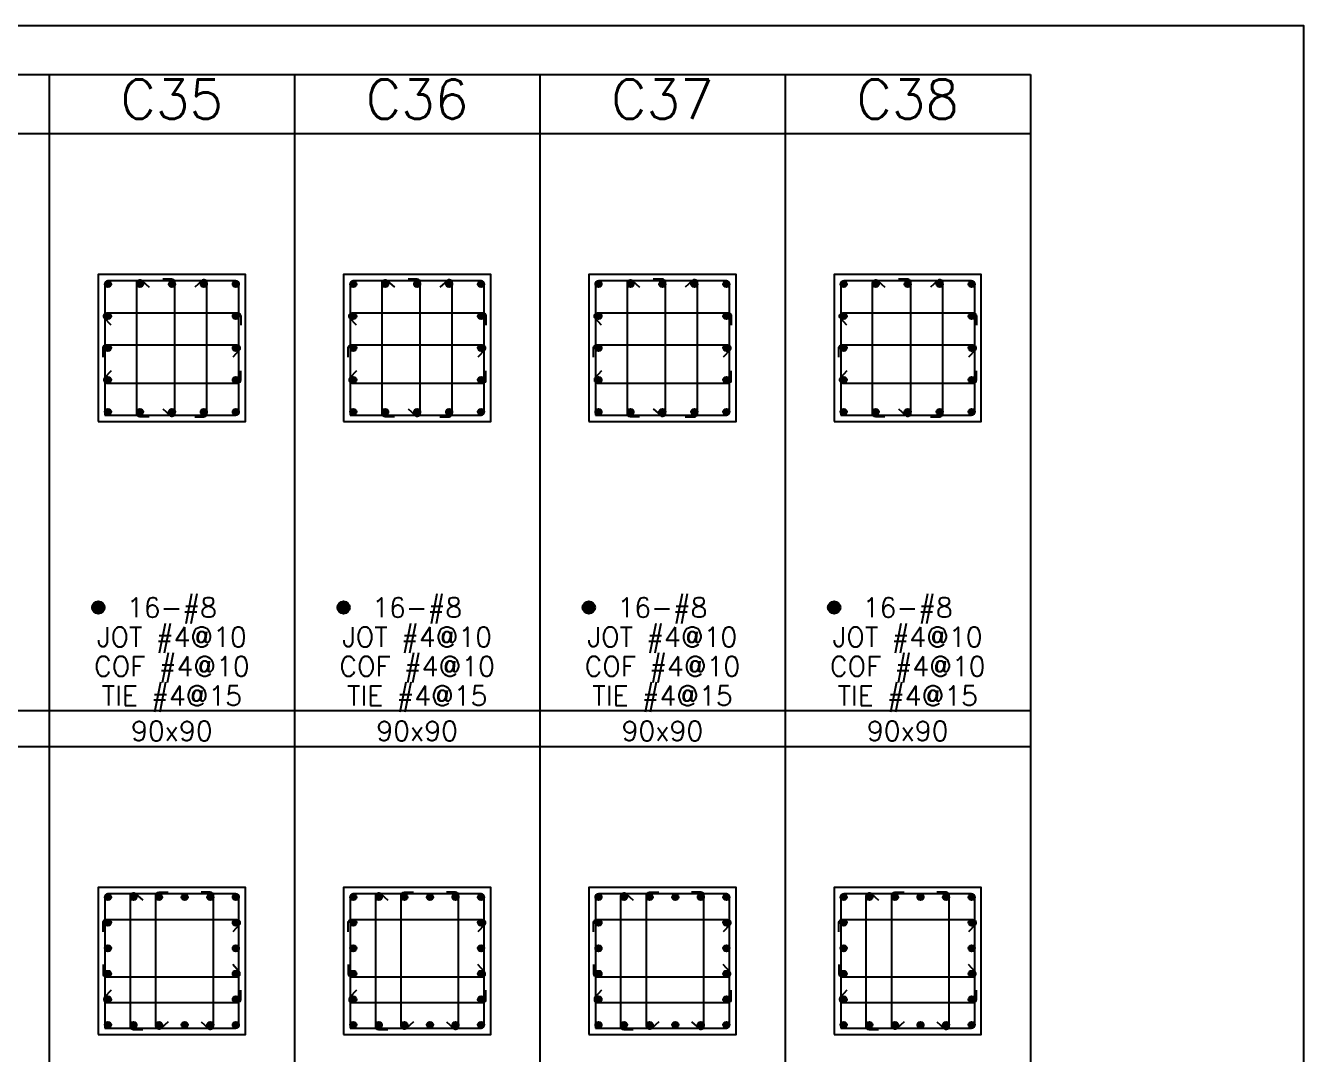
# Model space of a CAD drawing. Header units: millimetres. Extents: x 0 to 31920, y -6088 to 2522.
# Drawn here: x 5603 to 6384, y 1415 to 2044 of the extents above; entities that cross this region are included whole.
import ezdxf
from ezdxf.enums import TextEntityAlignment as Align

# ---------------------------------------------------------------- set-up
doc = ezdxf.new("R2010")
doc.units = ezdxf.units.MM
doc.header["$MEASUREMENT"] = 0
for name, color, linetype in [('DwFm', 7, 'Continuous'), ('S-RC', 130, 'Continuous'), ('S-REINF', 6, 'Continuous'), ('S-REINFD', 201, 'Continuous'), ('S-STUD', 1, 'Continuous'), ('S-TEXT', 2, 'Continuous')]:
    doc.layers.add(name, color=color, linetype=linetype)
doc.styles.add('CS4', font='romans.shx', dxfattribs={"width": 0.8, "bigfont": 'lsp.shx'})

# ---------------------------------------------------------------- blocks, each defined once
blk = doc.blocks.new('繪圖範圍')
blk.add_lwpolyline([(0, 51.1), (79.8, 51.1), (79.8, 0), (0, 0)], close=True)

msp = doc.modelspace()

# ---------------------------------------------------------------- hatches: boundary and pattern name
at = {"layer": 'S-REINFD'}
h = msp.add_hatch(color=256, dxfattribs=at)
edge = h.paths.add_edge_path()
edge.add_arc((5652.9, 1885.85), 1.91, 0, 360)
h = msp.add_hatch(color=256, dxfattribs=at)
edge = h.paths.add_edge_path()
edge.add_arc((5672.45, 1885.85), 1.91, 0, 360)
h = msp.add_hatch(color=256, dxfattribs=at)
edge = h.paths.add_edge_path()
edge.add_arc((5692, 1885.85), 1.91, 0, 360)
h = msp.add_hatch(color=256, dxfattribs=at)
edge = h.paths.add_edge_path()
edge.add_arc((5711.55, 1885.85), 1.91, 0, 360)
h = msp.add_hatch(color=256, dxfattribs=at)
edge = h.paths.add_edge_path()
edge.add_arc((5731.09, 1885.85), 1.91, 0, 360)
h = msp.add_hatch(color=256, dxfattribs=at)
edge = h.paths.add_edge_path()
edge.add_arc((5802.9, 1885.85), 1.91, 0, 360)
h = msp.add_hatch(color=256, dxfattribs=at)
edge = h.paths.add_edge_path()
edge.add_arc((5822.45, 1885.85), 1.91, 0, 360)
h = msp.add_hatch(color=256, dxfattribs=at)
edge = h.paths.add_edge_path()
edge.add_arc((5842, 1885.85), 1.91, 0, 360)
h = msp.add_hatch(color=256, dxfattribs=at)
edge = h.paths.add_edge_path()
edge.add_arc((5861.55, 1885.85), 1.91, 0, 360)
h = msp.add_hatch(color=256, dxfattribs=at)
edge = h.paths.add_edge_path()
edge.add_arc((5881.09, 1885.85), 1.91, 0, 360)
h = msp.add_hatch(color=256, dxfattribs=at)
edge = h.paths.add_edge_path()
edge.add_arc((5952.9, 1885.85), 1.91, 0, 360)
h = msp.add_hatch(color=256, dxfattribs=at)
edge = h.paths.add_edge_path()
edge.add_arc((5972.45, 1885.85), 1.91, 0, 360)
h = msp.add_hatch(color=256, dxfattribs=at)
edge = h.paths.add_edge_path()
edge.add_arc((5992, 1885.85), 1.91, 0, 360)
h = msp.add_hatch(color=256, dxfattribs=at)
edge = h.paths.add_edge_path()
edge.add_arc((6011.55, 1885.85), 1.91, 0, 360)
h = msp.add_hatch(color=256, dxfattribs=at)
edge = h.paths.add_edge_path()
edge.add_arc((6031.09, 1885.85), 1.91, 0, 360)
h = msp.add_hatch(color=256, dxfattribs=at)
edge = h.paths.add_edge_path()
edge.add_arc((6102.9, 1885.85), 1.91, 0, 360)
h = msp.add_hatch(color=256, dxfattribs=at)
edge = h.paths.add_edge_path()
edge.add_arc((6122.45, 1885.85), 1.91, 0, 360)
h = msp.add_hatch(color=256, dxfattribs=at)
edge = h.paths.add_edge_path()
edge.add_arc((6142, 1885.85), 1.91, 0, 360)
h = msp.add_hatch(color=256, dxfattribs=at)
edge = h.paths.add_edge_path()
edge.add_arc((6161.55, 1885.85), 1.91, 0, 360)
h = msp.add_hatch(color=256, dxfattribs=at)
edge = h.paths.add_edge_path()
edge.add_arc((6181.09, 1885.85), 1.91, 0, 360)
h = msp.add_hatch(color=256, dxfattribs=at)
edge = h.paths.add_edge_path()
edge.add_arc((5652.9, 1866.3), 1.91, 0, 360)
h = msp.add_hatch(color=256, dxfattribs=at)
edge = h.paths.add_edge_path()
edge.add_arc((5731.09, 1866.3), 1.91, 0, 360)
h = msp.add_hatch(color=256, dxfattribs=at)
edge = h.paths.add_edge_path()
edge.add_arc((5802.9, 1866.3), 1.91, 0, 360)
h = msp.add_hatch(color=256, dxfattribs=at)
edge = h.paths.add_edge_path()
edge.add_arc((5881.09, 1866.3), 1.91, 0, 360)
h = msp.add_hatch(color=256, dxfattribs=at)
edge = h.paths.add_edge_path()
edge.add_arc((5952.9, 1866.3), 1.91, 0, 360)
h = msp.add_hatch(color=256, dxfattribs=at)
edge = h.paths.add_edge_path()
edge.add_arc((6031.09, 1866.3), 1.91, 0, 360)
h = msp.add_hatch(color=256, dxfattribs=at)
edge = h.paths.add_edge_path()
edge.add_arc((6102.9, 1866.3), 1.91, 0, 360)
h = msp.add_hatch(color=256, dxfattribs=at)
edge = h.paths.add_edge_path()
edge.add_arc((6181.09, 1866.3), 1.91, 0, 360)
h = msp.add_hatch(color=256, dxfattribs=at)
edge = h.paths.add_edge_path()
edge.add_arc((5652.9, 1846.75), 1.91, 0, 360)
h = msp.add_hatch(color=256, dxfattribs=at)
edge = h.paths.add_edge_path()
edge.add_arc((5731.09, 1846.75), 1.91, 0, 360)
h = msp.add_hatch(color=256, dxfattribs=at)
edge = h.paths.add_edge_path()
edge.add_arc((5802.9, 1846.75), 1.91, 0, 360)
h = msp.add_hatch(color=256, dxfattribs=at)
edge = h.paths.add_edge_path()
edge.add_arc((5881.09, 1846.75), 1.91, 0, 360)
h = msp.add_hatch(color=256, dxfattribs=at)
edge = h.paths.add_edge_path()
edge.add_arc((5952.9, 1846.75), 1.91, 0, 360)
h = msp.add_hatch(color=256, dxfattribs=at)
edge = h.paths.add_edge_path()
edge.add_arc((6031.09, 1846.75), 1.91, 0, 360)
h = msp.add_hatch(color=256, dxfattribs=at)
edge = h.paths.add_edge_path()
edge.add_arc((6102.9, 1846.75), 1.91, 0, 360)
h = msp.add_hatch(color=256, dxfattribs=at)
edge = h.paths.add_edge_path()
edge.add_arc((6181.09, 1846.75), 1.91, 0, 360)
h = msp.add_hatch(color=256, dxfattribs=at)
edge = h.paths.add_edge_path()
edge.add_arc((5652.9, 1827.2), 1.91, 0, 360)
h = msp.add_hatch(color=256, dxfattribs=at)
edge = h.paths.add_edge_path()
edge.add_arc((5731.09, 1827.2), 1.91, 0, 360)
h = msp.add_hatch(color=256, dxfattribs=at)
edge = h.paths.add_edge_path()
edge.add_arc((5802.9, 1827.2), 1.91, 0, 360)
h = msp.add_hatch(color=256, dxfattribs=at)
edge = h.paths.add_edge_path()
edge.add_arc((5881.09, 1827.2), 1.91, 0, 360)
h = msp.add_hatch(color=256, dxfattribs=at)
edge = h.paths.add_edge_path()
edge.add_arc((5952.9, 1827.2), 1.91, 0, 360)
h = msp.add_hatch(color=256, dxfattribs=at)
edge = h.paths.add_edge_path()
edge.add_arc((6031.09, 1827.2), 1.91, 0, 360)
h = msp.add_hatch(color=256, dxfattribs=at)
edge = h.paths.add_edge_path()
edge.add_arc((6102.9, 1827.2), 1.91, 0, 360)
h = msp.add_hatch(color=256, dxfattribs=at)
edge = h.paths.add_edge_path()
edge.add_arc((6181.09, 1827.2), 1.91, 0, 360)
h = msp.add_hatch(color=256, dxfattribs=at)
edge = h.paths.add_edge_path()
edge.add_arc((5652.9, 1807.66), 1.91, 0, 360)
h = msp.add_hatch(color=256, dxfattribs=at)
edge = h.paths.add_edge_path()
edge.add_arc((5672.45, 1807.66), 1.91, 0, 360)
h = msp.add_hatch(color=256, dxfattribs=at)
edge = h.paths.add_edge_path()
edge.add_arc((5692, 1807.66), 1.91, 0, 360)
h = msp.add_hatch(color=256, dxfattribs=at)
edge = h.paths.add_edge_path()
edge.add_arc((5711.55, 1807.66), 1.91, 0, 360)
h = msp.add_hatch(color=256, dxfattribs=at)
edge = h.paths.add_edge_path()
edge.add_arc((5731.09, 1807.66), 1.91, 0, 360)
h = msp.add_hatch(color=256, dxfattribs=at)
edge = h.paths.add_edge_path()
edge.add_arc((5802.9, 1807.66), 1.91, 0, 360)
h = msp.add_hatch(color=256, dxfattribs=at)
edge = h.paths.add_edge_path()
edge.add_arc((5822.45, 1807.66), 1.91, 0, 360)
h = msp.add_hatch(color=256, dxfattribs=at)
edge = h.paths.add_edge_path()
edge.add_arc((5842, 1807.66), 1.91, 0, 360)
h = msp.add_hatch(color=256, dxfattribs=at)
edge = h.paths.add_edge_path()
edge.add_arc((5861.55, 1807.66), 1.91, 0, 360)
h = msp.add_hatch(color=256, dxfattribs=at)
edge = h.paths.add_edge_path()
edge.add_arc((5881.09, 1807.66), 1.91, 0, 360)
h = msp.add_hatch(color=256, dxfattribs=at)
edge = h.paths.add_edge_path()
edge.add_arc((5952.9, 1807.66), 1.91, 0, 360)
h = msp.add_hatch(color=256, dxfattribs=at)
edge = h.paths.add_edge_path()
edge.add_arc((5972.45, 1807.66), 1.91, 0, 360)
h = msp.add_hatch(color=256, dxfattribs=at)
edge = h.paths.add_edge_path()
edge.add_arc((5992, 1807.66), 1.91, 0, 360)
h = msp.add_hatch(color=256, dxfattribs=at)
edge = h.paths.add_edge_path()
edge.add_arc((6011.55, 1807.66), 1.91, 0, 360)
h = msp.add_hatch(color=256, dxfattribs=at)
edge = h.paths.add_edge_path()
edge.add_arc((6031.09, 1807.66), 1.91, 0, 360)
h = msp.add_hatch(color=256, dxfattribs=at)
edge = h.paths.add_edge_path()
edge.add_arc((6102.9, 1807.66), 1.91, 0, 360)
h = msp.add_hatch(color=256, dxfattribs=at)
edge = h.paths.add_edge_path()
edge.add_arc((6122.45, 1807.66), 1.91, 0, 360)
h = msp.add_hatch(color=256, dxfattribs=at)
edge = h.paths.add_edge_path()
edge.add_arc((6142, 1807.66), 1.91, 0, 360)
h = msp.add_hatch(color=256, dxfattribs=at)
edge = h.paths.add_edge_path()
edge.add_arc((6161.55, 1807.66), 1.91, 0, 360)
h = msp.add_hatch(color=256, dxfattribs=at)
edge = h.paths.add_edge_path()
edge.add_arc((6181.09, 1807.66), 1.91, 0, 360)
h = msp.add_hatch(color=256, dxfattribs=at)
edge = h.paths.add_edge_path()
edge.add_arc((5647, 1688), 3.81, 0, 360)
h = msp.add_hatch(color=256, dxfattribs=at)
edge = h.paths.add_edge_path()
edge.add_arc((5797, 1688), 3.81, 0, 360)
h = msp.add_hatch(color=256, dxfattribs=at)
edge = h.paths.add_edge_path()
edge.add_arc((5947, 1688), 3.81, 0, 360)
h = msp.add_hatch(color=256, dxfattribs=at)
edge = h.paths.add_edge_path()
edge.add_arc((6097, 1688), 3.81, 0, 360)
h = msp.add_hatch(color=256, dxfattribs=at)
edge = h.paths.add_edge_path()
edge.add_arc((5652.9, 1510.85), 1.91, 0, 360)
h = msp.add_hatch(color=256, dxfattribs=at)
edge = h.paths.add_edge_path()
edge.add_arc((5668.54, 1510.85), 1.91, 0, 360)
h = msp.add_hatch(color=256, dxfattribs=at)
edge = h.paths.add_edge_path()
edge.add_arc((5684.18, 1510.85), 1.91, 0, 360)
h = msp.add_hatch(color=256, dxfattribs=at)
edge = h.paths.add_edge_path()
edge.add_arc((5699.82, 1510.85), 1.91, 0, 360)
h = msp.add_hatch(color=256, dxfattribs=at)
edge = h.paths.add_edge_path()
edge.add_arc((5715.46, 1510.85), 1.91, 0, 360)
h = msp.add_hatch(color=256, dxfattribs=at)
edge = h.paths.add_edge_path()
edge.add_arc((5731.09, 1510.85), 1.91, 0, 360)
h = msp.add_hatch(color=256, dxfattribs=at)
edge = h.paths.add_edge_path()
edge.add_arc((5802.9, 1510.85), 1.91, 0, 360)
h = msp.add_hatch(color=256, dxfattribs=at)
edge = h.paths.add_edge_path()
edge.add_arc((5818.54, 1510.85), 1.91, 0, 360)
h = msp.add_hatch(color=256, dxfattribs=at)
edge = h.paths.add_edge_path()
edge.add_arc((5834.18, 1510.85), 1.91, 0, 360)
h = msp.add_hatch(color=256, dxfattribs=at)
edge = h.paths.add_edge_path()
edge.add_arc((5849.82, 1510.85), 1.91, 0, 360)
h = msp.add_hatch(color=256, dxfattribs=at)
edge = h.paths.add_edge_path()
edge.add_arc((5865.46, 1510.85), 1.91, 0, 360)
h = msp.add_hatch(color=256, dxfattribs=at)
edge = h.paths.add_edge_path()
edge.add_arc((5881.09, 1510.85), 1.91, 0, 360)
h = msp.add_hatch(color=256, dxfattribs=at)
edge = h.paths.add_edge_path()
edge.add_arc((5952.9, 1510.85), 1.91, 0, 360)
h = msp.add_hatch(color=256, dxfattribs=at)
edge = h.paths.add_edge_path()
edge.add_arc((5968.54, 1510.85), 1.91, 0, 360)
h = msp.add_hatch(color=256, dxfattribs=at)
edge = h.paths.add_edge_path()
edge.add_arc((5984.18, 1510.85), 1.91, 0, 360)
h = msp.add_hatch(color=256, dxfattribs=at)
edge = h.paths.add_edge_path()
edge.add_arc((5999.82, 1510.85), 1.91, 0, 360)
h = msp.add_hatch(color=256, dxfattribs=at)
edge = h.paths.add_edge_path()
edge.add_arc((6015.46, 1510.85), 1.91, 0, 360)
h = msp.add_hatch(color=256, dxfattribs=at)
edge = h.paths.add_edge_path()
edge.add_arc((6031.09, 1510.85), 1.91, 0, 360)
h = msp.add_hatch(color=256, dxfattribs=at)
edge = h.paths.add_edge_path()
edge.add_arc((6102.9, 1510.85), 1.91, 0, 360)
h = msp.add_hatch(color=256, dxfattribs=at)
edge = h.paths.add_edge_path()
edge.add_arc((6118.54, 1510.85), 1.91, 0, 360)
h = msp.add_hatch(color=256, dxfattribs=at)
edge = h.paths.add_edge_path()
edge.add_arc((6134.18, 1510.85), 1.91, 0, 360)
h = msp.add_hatch(color=256, dxfattribs=at)
edge = h.paths.add_edge_path()
edge.add_arc((6149.82, 1510.85), 1.91, 0, 360)
h = msp.add_hatch(color=256, dxfattribs=at)
edge = h.paths.add_edge_path()
edge.add_arc((6165.46, 1510.85), 1.91, 0, 360)
h = msp.add_hatch(color=256, dxfattribs=at)
edge = h.paths.add_edge_path()
edge.add_arc((6181.09, 1510.85), 1.91, 0, 360)
h = msp.add_hatch(color=256, dxfattribs=at)
edge = h.paths.add_edge_path()
edge.add_arc((5652.9, 1495.21), 1.91, 0, 360)
h = msp.add_hatch(color=256, dxfattribs=at)
edge = h.paths.add_edge_path()
edge.add_arc((5731.09, 1495.21), 1.91, 0, 360)
h = msp.add_hatch(color=256, dxfattribs=at)
edge = h.paths.add_edge_path()
edge.add_arc((5802.9, 1495.21), 1.91, 0, 360)
h = msp.add_hatch(color=256, dxfattribs=at)
edge = h.paths.add_edge_path()
edge.add_arc((5881.09, 1495.21), 1.91, 0, 360)
h = msp.add_hatch(color=256, dxfattribs=at)
edge = h.paths.add_edge_path()
edge.add_arc((5952.9, 1495.21), 1.91, 0, 360)
h = msp.add_hatch(color=256, dxfattribs=at)
edge = h.paths.add_edge_path()
edge.add_arc((6031.09, 1495.21), 1.91, 0, 360)
h = msp.add_hatch(color=256, dxfattribs=at)
edge = h.paths.add_edge_path()
edge.add_arc((6102.9, 1495.21), 1.91, 0, 360)
h = msp.add_hatch(color=256, dxfattribs=at)
edge = h.paths.add_edge_path()
edge.add_arc((6181.09, 1495.21), 1.91, 0, 360)
h = msp.add_hatch(color=256, dxfattribs=at)
edge = h.paths.add_edge_path()
edge.add_arc((5652.9, 1479.57), 1.91, 0, 360)
h = msp.add_hatch(color=256, dxfattribs=at)
edge = h.paths.add_edge_path()
edge.add_arc((5731.09, 1479.57), 1.91, 0, 360)
h = msp.add_hatch(color=256, dxfattribs=at)
edge = h.paths.add_edge_path()
edge.add_arc((5802.9, 1479.57), 1.91, 0, 360)
h = msp.add_hatch(color=256, dxfattribs=at)
edge = h.paths.add_edge_path()
edge.add_arc((5881.09, 1479.57), 1.91, 0, 360)
h = msp.add_hatch(color=256, dxfattribs=at)
edge = h.paths.add_edge_path()
edge.add_arc((5952.9, 1479.57), 1.91, 0, 360)
h = msp.add_hatch(color=256, dxfattribs=at)
edge = h.paths.add_edge_path()
edge.add_arc((6031.09, 1479.57), 1.91, 0, 360)
h = msp.add_hatch(color=256, dxfattribs=at)
edge = h.paths.add_edge_path()
edge.add_arc((6102.9, 1479.57), 1.91, 0, 360)
h = msp.add_hatch(color=256, dxfattribs=at)
edge = h.paths.add_edge_path()
edge.add_arc((6181.09, 1479.57), 1.91, 0, 360)
h = msp.add_hatch(color=256, dxfattribs=at)
edge = h.paths.add_edge_path()
edge.add_arc((5652.9, 1463.93), 1.91, 0, 360)
h = msp.add_hatch(color=256, dxfattribs=at)
edge = h.paths.add_edge_path()
edge.add_arc((5731.09, 1463.93), 1.91, 0, 360)
h = msp.add_hatch(color=256, dxfattribs=at)
edge = h.paths.add_edge_path()
edge.add_arc((5802.9, 1463.93), 1.91, 0, 360)
h = msp.add_hatch(color=256, dxfattribs=at)
edge = h.paths.add_edge_path()
edge.add_arc((5881.09, 1463.93), 1.91, 0, 360)
h = msp.add_hatch(color=256, dxfattribs=at)
edge = h.paths.add_edge_path()
edge.add_arc((5952.9, 1463.93), 1.91, 0, 360)
h = msp.add_hatch(color=256, dxfattribs=at)
edge = h.paths.add_edge_path()
edge.add_arc((6031.09, 1463.93), 1.91, 0, 360)
h = msp.add_hatch(color=256, dxfattribs=at)
edge = h.paths.add_edge_path()
edge.add_arc((6102.9, 1463.93), 1.91, 0, 360)
h = msp.add_hatch(color=256, dxfattribs=at)
edge = h.paths.add_edge_path()
edge.add_arc((6181.09, 1463.93), 1.91, 0, 360)
h = msp.add_hatch(color=256, dxfattribs=at)
edge = h.paths.add_edge_path()
edge.add_arc((5652.9, 1448.29), 1.91, 0, 360)
h = msp.add_hatch(color=256, dxfattribs=at)
edge = h.paths.add_edge_path()
edge.add_arc((5731.09, 1448.29), 1.91, 0, 360)
h = msp.add_hatch(color=256, dxfattribs=at)
edge = h.paths.add_edge_path()
edge.add_arc((5802.9, 1448.29), 1.91, 0, 360)
h = msp.add_hatch(color=256, dxfattribs=at)
edge = h.paths.add_edge_path()
edge.add_arc((5881.09, 1448.29), 1.91, 0, 360)
h = msp.add_hatch(color=256, dxfattribs=at)
edge = h.paths.add_edge_path()
edge.add_arc((5952.9, 1448.29), 1.91, 0, 360)
h = msp.add_hatch(color=256, dxfattribs=at)
edge = h.paths.add_edge_path()
edge.add_arc((6031.09, 1448.29), 1.91, 0, 360)
h = msp.add_hatch(color=256, dxfattribs=at)
edge = h.paths.add_edge_path()
edge.add_arc((6102.9, 1448.29), 1.91, 0, 360)
h = msp.add_hatch(color=256, dxfattribs=at)
edge = h.paths.add_edge_path()
edge.add_arc((6181.09, 1448.29), 1.91, 0, 360)
h = msp.add_hatch(color=256, dxfattribs=at)
edge = h.paths.add_edge_path()
edge.add_arc((5652.9, 1432.66), 1.91, 0, 360)
h = msp.add_hatch(color=256, dxfattribs=at)
edge = h.paths.add_edge_path()
edge.add_arc((5668.54, 1432.66), 1.91, 0, 360)
h = msp.add_hatch(color=256, dxfattribs=at)
edge = h.paths.add_edge_path()
edge.add_arc((5684.18, 1432.66), 1.91, 0, 360)
h = msp.add_hatch(color=256, dxfattribs=at)
edge = h.paths.add_edge_path()
edge.add_arc((5699.82, 1432.66), 1.91, 0, 360)
h = msp.add_hatch(color=256, dxfattribs=at)
edge = h.paths.add_edge_path()
edge.add_arc((5715.46, 1432.66), 1.91, 0, 360)
h = msp.add_hatch(color=256, dxfattribs=at)
edge = h.paths.add_edge_path()
edge.add_arc((5731.09, 1432.66), 1.91, 0, 360)
h = msp.add_hatch(color=256, dxfattribs=at)
edge = h.paths.add_edge_path()
edge.add_arc((5802.9, 1432.66), 1.91, 0, 360)
h = msp.add_hatch(color=256, dxfattribs=at)
edge = h.paths.add_edge_path()
edge.add_arc((5818.54, 1432.66), 1.91, 0, 360)
h = msp.add_hatch(color=256, dxfattribs=at)
edge = h.paths.add_edge_path()
edge.add_arc((5834.18, 1432.66), 1.91, 0, 360)
h = msp.add_hatch(color=256, dxfattribs=at)
edge = h.paths.add_edge_path()
edge.add_arc((5849.82, 1432.66), 1.91, 0, 360)
h = msp.add_hatch(color=256, dxfattribs=at)
edge = h.paths.add_edge_path()
edge.add_arc((5865.46, 1432.66), 1.91, 0, 360)
h = msp.add_hatch(color=256, dxfattribs=at)
edge = h.paths.add_edge_path()
edge.add_arc((5881.09, 1432.66), 1.91, 0, 360)
h = msp.add_hatch(color=256, dxfattribs=at)
edge = h.paths.add_edge_path()
edge.add_arc((5952.9, 1432.66), 1.91, 0, 360)
h = msp.add_hatch(color=256, dxfattribs=at)
edge = h.paths.add_edge_path()
edge.add_arc((5968.54, 1432.66), 1.91, 0, 360)
h = msp.add_hatch(color=256, dxfattribs=at)
edge = h.paths.add_edge_path()
edge.add_arc((5984.18, 1432.66), 1.91, 0, 360)
h = msp.add_hatch(color=256, dxfattribs=at)
edge = h.paths.add_edge_path()
edge.add_arc((5999.82, 1432.66), 1.91, 0, 360)
h = msp.add_hatch(color=256, dxfattribs=at)
edge = h.paths.add_edge_path()
edge.add_arc((6015.46, 1432.66), 1.91, 0, 360)
h = msp.add_hatch(color=256, dxfattribs=at)
edge = h.paths.add_edge_path()
edge.add_arc((6031.09, 1432.66), 1.91, 0, 360)
h = msp.add_hatch(color=256, dxfattribs=at)
edge = h.paths.add_edge_path()
edge.add_arc((6102.9, 1432.66), 1.91, 0, 360)
h = msp.add_hatch(color=256, dxfattribs=at)
edge = h.paths.add_edge_path()
edge.add_arc((6118.54, 1432.66), 1.91, 0, 360)
h = msp.add_hatch(color=256, dxfattribs=at)
edge = h.paths.add_edge_path()
edge.add_arc((6134.18, 1432.66), 1.91, 0, 360)
h = msp.add_hatch(color=256, dxfattribs=at)
edge = h.paths.add_edge_path()
edge.add_arc((6149.82, 1432.66), 1.91, 0, 360)
h = msp.add_hatch(color=256, dxfattribs=at)
edge = h.paths.add_edge_path()
edge.add_arc((6165.46, 1432.66), 1.91, 0, 360)
h = msp.add_hatch(color=256, dxfattribs=at)
edge = h.paths.add_edge_path()
edge.add_arc((6181.09, 1432.66), 1.91, 0, 360)

# ---------------------------------------------------------------- linework, layer by layer
at = {"layer": 'S-RC'}
for points in [[(5647, 1801.75), (5737, 1801.75), (5737, 1891.75), (5647, 1891.75), (5647, 1801.75)], [(5797, 1801.75), (5887, 1801.75), (5887, 1891.75), (5797, 1891.75), (5797, 1801.75)], [(5947, 1801.75), (6037, 1801.75), (6037, 1891.75), (5947, 1891.75), (5947, 1801.75)], [(6097, 1801.75), (6187, 1801.75), (6187, 1891.75), (6097, 1891.75), (6097, 1801.75)], [(5647, 1426.75), (5737, 1426.75), (5737, 1516.75), (5647, 1516.75), (5647, 1426.75)], [(5797, 1426.75), (5887, 1426.75), (5887, 1516.75), (5797, 1516.75), (5797, 1426.75)], [(5947, 1426.75), (6037, 1426.75), (6037, 1516.75), (5947, 1516.75), (5947, 1426.75)], [(6097, 1426.75), (6187, 1426.75), (6187, 1516.75), (6097, 1516.75), (6097, 1426.75)]]:
    msp.add_lwpolyline(points, dxfattribs=at)
at = {"layer": 'S-REINF', "color": 2}
for points in [[(5651, 1805.75), (5731.1, 1805.75, 0.414214), (5733, 1807.65), (5733, 1885.85, 0.414214), (5731.1, 1887.75), (5652.9, 1887.75, 0.414214), (5651, 1885.85), (5651, 1805.75)], [(5678.05, 1804.66), (5672.45, 1804.66, -0.414214), (5670.55, 1806.56), (5670.55, 1886.51, -0.653352), (5673.73, 1887.91), (5678.05, 1883.94)], [(5686.4, 1809.56), (5690.72, 1805.59, 0.653352), (5693.9, 1806.99), (5693.9, 1886.94, 0.414214), (5692.01, 1888.85), (5686.4, 1888.85)], [(5705.95, 1804.66), (5711.55, 1804.66, 0.414214), (5713.45, 1806.56), (5713.45, 1886.51, 0.653352), (5710.27, 1887.91), (5705.95, 1883.94)], [(5801, 1805.75), (5881.1, 1805.75, 0.414214), (5883, 1807.65), (5883, 1885.85, 0.414214), (5881.1, 1887.75), (5802.9, 1887.75, 0.414214), (5801, 1885.85), (5801, 1805.75)], [(5828.05, 1804.66), (5822.45, 1804.66, -0.414214), (5820.55, 1806.56), (5820.55, 1886.51, -0.653352), (5823.73, 1887.91), (5828.05, 1883.94)], [(5836.4, 1809.56), (5840.72, 1805.59, 0.653352), (5843.9, 1806.99), (5843.9, 1886.94, 0.414214), (5842.01, 1888.85), (5836.4, 1888.85)], [(5855.95, 1804.66), (5861.55, 1804.66, 0.414214), (5863.45, 1806.56), (5863.45, 1886.51, 0.653352), (5860.27, 1887.91), (5855.95, 1883.94)], [(5951, 1805.75), (6031.1, 1805.75, 0.414214), (6033, 1807.65), (6033, 1885.85, 0.414214), (6031.1, 1887.75), (5952.9, 1887.75, 0.414214), (5951, 1885.85), (5951, 1805.75)], [(5978.05, 1804.66), (5972.45, 1804.66, -0.414214), (5970.55, 1806.56), (5970.55, 1886.51, -0.653352), (5973.73, 1887.91), (5978.05, 1883.94)], [(5986.4, 1809.56), (5990.72, 1805.59, 0.653352), (5993.9, 1806.99), (5993.9, 1886.94, 0.414214), (5992.01, 1888.85), (5986.4, 1888.85)], [(6005.95, 1804.66), (6011.55, 1804.66, 0.414214), (6013.45, 1806.56), (6013.45, 1886.51, 0.653352), (6010.27, 1887.91), (6005.95, 1883.94)], [(6101, 1805.75), (6181.1, 1805.75, 0.414214), (6183, 1807.65), (6183, 1885.85, 0.414214), (6181.1, 1887.75), (6102.9, 1887.75, 0.414214), (6101, 1885.85), (6101, 1805.75)], [(6128.05, 1804.66), (6122.45, 1804.66, -0.414214), (6120.55, 1806.56), (6120.55, 1886.51, -0.653352), (6123.73, 1887.91), (6128.05, 1883.94)], [(6136.4, 1809.56), (6140.72, 1805.59, 0.653352), (6143.9, 1806.99), (6143.9, 1886.94, 0.414214), (6142.01, 1888.85), (6136.4, 1888.85)], [(6155.95, 1804.66), (6161.55, 1804.66, 0.414214), (6163.45, 1806.56), (6163.45, 1886.51, 0.653352), (6160.27, 1887.91), (6155.95, 1883.94)], [(5654.81, 1860.7), (5650.84, 1865.02, -0.653352), (5652.24, 1868.2), (5732.19, 1868.2, -0.414214), (5734.09, 1866.3), (5734.09, 1860.7)], [(5804.81, 1860.7), (5800.84, 1865.02, -0.653352), (5802.24, 1868.2), (5882.19, 1868.2, -0.414214), (5884.09, 1866.3), (5884.09, 1860.7)], [(5954.81, 1860.7), (5950.84, 1865.02, -0.653352), (5952.24, 1868.2), (6032.19, 1868.2, -0.414214), (6034.09, 1866.3), (6034.09, 1860.7)], [(6104.81, 1860.7), (6100.84, 1865.02, -0.653352), (6102.24, 1868.2), (6182.19, 1868.2, -0.414214), (6184.09, 1866.3), (6184.09, 1860.7)], [(5649.9, 1841.16), (5649.9, 1846.76, -0.414214), (5651.8, 1848.66), (5731.76, 1848.66, -0.653352), (5733.16, 1845.47), (5729.19, 1841.16)], [(5799.9, 1841.16), (5799.9, 1846.76, -0.414214), (5801.8, 1848.66), (5881.76, 1848.66, -0.653352), (5883.16, 1845.47), (5879.19, 1841.16)], [(5949.9, 1841.16), (5949.9, 1846.76, -0.414214), (5951.8, 1848.66), (6031.76, 1848.66, -0.653352), (6033.16, 1845.47), (6029.19, 1841.16)], [(6099.9, 1841.16), (6099.9, 1846.76, -0.414214), (6101.8, 1848.66), (6181.76, 1848.66, -0.653352), (6183.16, 1845.47), (6179.19, 1841.16)], [(5654.81, 1832.8), (5650.84, 1828.48, 0.653352), (5652.24, 1825.3), (5732.19, 1825.3, 0.414214), (5734.09, 1827.2), (5734.09, 1832.8)], [(5804.81, 1832.8), (5800.84, 1828.48, 0.653352), (5802.24, 1825.3), (5882.19, 1825.3, 0.414214), (5884.09, 1827.2), (5884.09, 1832.8)], [(5954.81, 1832.8), (5950.84, 1828.48, 0.653352), (5952.24, 1825.3), (6032.19, 1825.3, 0.414214), (6034.09, 1827.2), (6034.09, 1832.8)], [(6104.81, 1832.8), (6100.84, 1828.48, 0.653352), (6102.24, 1825.3), (6182.19, 1825.3, 0.414214), (6184.09, 1827.2), (6184.09, 1832.8)], [(5651, 1430.75), (5731.1, 1430.75, 0.414214), (5733, 1432.65), (5733, 1510.85, 0.414214), (5731.1, 1512.75), (5652.9, 1512.75, 0.414214), (5651, 1510.85), (5651, 1430.75)], [(5674.14, 1429.66), (5668.54, 1429.66, -0.414214), (5666.64, 1431.56), (5666.64, 1511.51, -0.653352), (5669.82, 1512.91), (5674.14, 1508.94)], [(5689.78, 1434.56), (5685.46, 1430.59, -0.653352), (5682.28, 1431.99), (5682.28, 1511.94, -0.414214), (5684.18, 1513.85), (5689.78, 1513.85)], [(5709.86, 1434.56), (5714.18, 1430.59, 0.653352), (5717.36, 1431.99), (5717.36, 1511.94, 0.414214), (5715.46, 1513.85), (5709.86, 1513.85)], [(5801, 1430.75), (5881.1, 1430.75, 0.414214), (5883, 1432.65), (5883, 1510.85, 0.414214), (5881.1, 1512.75), (5802.9, 1512.75, 0.414214), (5801, 1510.85), (5801, 1430.75)], [(5824.14, 1429.66), (5818.54, 1429.66, -0.414214), (5816.64, 1431.56), (5816.64, 1511.51, -0.653352), (5819.82, 1512.91), (5824.14, 1508.94)], [(5839.78, 1434.56), (5835.46, 1430.59, -0.653352), (5832.28, 1431.99), (5832.28, 1511.94, -0.414214), (5834.18, 1513.85), (5839.78, 1513.85)], [(5859.86, 1434.56), (5864.18, 1430.59, 0.653352), (5867.36, 1431.99), (5867.36, 1511.94, 0.414214), (5865.46, 1513.85), (5859.86, 1513.85)], [(5951, 1430.75), (6031.1, 1430.75, 0.414214), (6033, 1432.65), (6033, 1510.85, 0.414214), (6031.1, 1512.75), (5952.9, 1512.75, 0.414214), (5951, 1510.85), (5951, 1430.75)], [(5974.14, 1429.66), (5968.54, 1429.66, -0.414214), (5966.64, 1431.56), (5966.64, 1511.51, -0.653352), (5969.82, 1512.91), (5974.14, 1508.94)], [(5989.78, 1434.56), (5985.46, 1430.59, -0.653352), (5982.28, 1431.99), (5982.28, 1511.94, -0.414214), (5984.18, 1513.85), (5989.78, 1513.85)], [(6009.86, 1434.56), (6014.18, 1430.59, 0.653352), (6017.36, 1431.99), (6017.36, 1511.94, 0.414214), (6015.46, 1513.85), (6009.86, 1513.85)], [(6101, 1430.75), (6181.1, 1430.75, 0.414214), (6183, 1432.65), (6183, 1510.85, 0.414214), (6181.1, 1512.75), (6102.9, 1512.75, 0.414214), (6101, 1510.85), (6101, 1430.75)], [(6124.14, 1429.66), (6118.54, 1429.66, -0.414214), (6116.64, 1431.56), (6116.64, 1511.51, -0.653352), (6119.82, 1512.91), (6124.14, 1508.94)], [(6139.78, 1434.56), (6135.46, 1430.59, -0.653352), (6132.28, 1431.99), (6132.28, 1511.94, -0.414214), (6134.18, 1513.85), (6139.78, 1513.85)], [(6159.86, 1434.56), (6164.18, 1430.59, 0.653352), (6167.36, 1431.99), (6167.36, 1511.94, 0.414214), (6165.46, 1513.85), (6159.86, 1513.85)], [(5649.9, 1489.61), (5649.9, 1495.21, -0.414214), (5651.8, 1497.11), (5731.76, 1497.11, -0.653352), (5733.16, 1493.93), (5729.19, 1489.61)], [(5799.9, 1489.61), (5799.9, 1495.21, -0.414214), (5801.8, 1497.11), (5881.76, 1497.11, -0.653352), (5883.16, 1493.93), (5879.19, 1489.61)], [(5949.9, 1489.61), (5949.9, 1495.21, -0.414214), (5951.8, 1497.11), (6031.76, 1497.11, -0.653352), (6033.16, 1493.93), (6029.19, 1489.61)], [(6099.9, 1489.61), (6099.9, 1495.21, -0.414214), (6101.8, 1497.11), (6181.76, 1497.11, -0.653352), (6183.16, 1493.93), (6179.19, 1489.61)], [(5649.9, 1469.53), (5649.9, 1463.93, 0.414214), (5651.8, 1462.03), (5731.76, 1462.03, 0.653352), (5733.16, 1465.21), (5729.19, 1469.53)], [(5799.9, 1469.53), (5799.9, 1463.93, 0.414214), (5801.8, 1462.03), (5881.76, 1462.03, 0.653352), (5883.16, 1465.21), (5879.19, 1469.53)], [(5949.9, 1469.53), (5949.9, 1463.93, 0.414214), (5951.8, 1462.03), (6031.76, 1462.03, 0.653352), (6033.16, 1465.21), (6029.19, 1469.53)], [(6099.9, 1469.53), (6099.9, 1463.93, 0.414214), (6101.8, 1462.03), (6181.76, 1462.03, 0.653352), (6183.16, 1465.21), (6179.19, 1469.53)], [(5654.81, 1453.89), (5650.84, 1449.57, 0.653352), (5652.24, 1446.39), (5732.19, 1446.39, 0.414214), (5734.09, 1448.29), (5734.09, 1453.89)], [(5804.81, 1453.89), (5800.84, 1449.57, 0.653352), (5802.24, 1446.39), (5882.19, 1446.39, 0.414214), (5884.09, 1448.29), (5884.09, 1453.89)], [(5954.81, 1453.89), (5950.84, 1449.57, 0.653352), (5952.24, 1446.39), (6032.19, 1446.39, 0.414214), (6034.09, 1448.29), (6034.09, 1453.89)], [(6104.81, 1453.89), (6100.84, 1449.57, 0.653352), (6102.24, 1446.39), (6182.19, 1446.39, 0.414214), (6184.09, 1448.29), (6184.09, 1453.89)]]:
    msp.add_lwpolyline(points, format="xyb", dxfattribs=at)
at = {"layer": 'S-REINFD'}
for centre, radius in [((5652.9, 1885.85), 1.91), ((5672.45, 1885.85), 1.91), ((5692, 1885.85), 1.91), ((5711.55, 1885.85), 1.91), ((5731.09, 1885.85), 1.91), ((5802.9, 1885.85), 1.91), ((5822.45, 1885.85), 1.91), ((5842, 1885.85), 1.91), ((5861.55, 1885.85), 1.91), ((5881.09, 1885.85), 1.91), ((5952.9, 1885.85), 1.91), ((5972.45, 1885.85), 1.91), ((5992, 1885.85), 1.91), ((6011.55, 1885.85), 1.91), ((6031.09, 1885.85), 1.91), ((6102.9, 1885.85), 1.91), ((6122.45, 1885.85), 1.91), ((6142, 1885.85), 1.91), ((6161.55, 1885.85), 1.91), ((6181.09, 1885.85), 1.91), ((5652.9, 1866.3), 1.91), ((5731.09, 1866.3), 1.91), ((5802.9, 1866.3), 1.91), ((5881.09, 1866.3), 1.91), ((5952.9, 1866.3), 1.91), ((6031.09, 1866.3), 1.91), ((6102.9, 1866.3), 1.91), ((6181.09, 1866.3), 1.91), ((5652.9, 1846.75), 1.91), ((5731.09, 1846.75), 1.91), ((5802.9, 1846.75), 1.91), ((5881.09, 1846.75), 1.91), ((5952.9, 1846.75), 1.91), ((6031.09, 1846.75), 1.91), ((6102.9, 1846.75), 1.91), ((6181.09, 1846.75), 1.91), ((5652.9, 1827.2), 1.91), ((5731.09, 1827.2), 1.91), ((5802.9, 1827.2), 1.91), ((5881.09, 1827.2), 1.91), ((5952.9, 1827.2), 1.91), ((6031.09, 1827.2), 1.91), ((6102.9, 1827.2), 1.91), ((6181.09, 1827.2), 1.91), ((5652.9, 1807.66), 1.91), ((5672.45, 1807.66), 1.91), ((5692, 1807.66), 1.91), ((5711.55, 1807.66), 1.91), ((5731.09, 1807.66), 1.91), ((5802.9, 1807.66), 1.91), ((5822.45, 1807.66), 1.91), ((5842, 1807.66), 1.91), ((5861.55, 1807.66), 1.91), ((5881.09, 1807.66), 1.91), ((5952.9, 1807.66), 1.91), ((5972.45, 1807.66), 1.91), ((5992, 1807.66), 1.91), ((6011.55, 1807.66), 1.91), ((6031.09, 1807.66), 1.91), ((6102.9, 1807.66), 1.91), ((6122.45, 1807.66), 1.91), ((6142, 1807.66), 1.91), ((6161.55, 1807.66), 1.91), ((6181.09, 1807.66), 1.91), ((5647, 1688), 3.81), ((5797, 1688), 3.81), ((5947, 1688), 3.81), ((6097, 1688), 3.81), ((5652.9, 1510.85), 1.91), ((5668.54, 1510.85), 1.91), ((5684.18, 1510.85), 1.91), ((5699.82, 1510.85), 1.91), ((5715.46, 1510.85), 1.91), ((5731.09, 1510.85), 1.91), ((5802.9, 1510.85), 1.91), ((5818.54, 1510.85), 1.91), ((5834.18, 1510.85), 1.91), ((5849.82, 1510.85), 1.91), ((5865.46, 1510.85), 1.91), ((5881.09, 1510.85), 1.91), ((5952.9, 1510.85), 1.91), ((5968.54, 1510.85), 1.91), ((5984.18, 1510.85), 1.91), ((5999.82, 1510.85), 1.91), ((6015.46, 1510.85), 1.91), ((6031.09, 1510.85), 1.91), ((6102.9, 1510.85), 1.91), ((6118.54, 1510.85), 1.91), ((6134.18, 1510.85), 1.91), ((6149.82, 1510.85), 1.91), ((6165.46, 1510.85), 1.91), ((6181.09, 1510.85), 1.91), ((5652.9, 1495.21), 1.91), ((5731.09, 1495.21), 1.91), ((5802.9, 1495.21), 1.91), ((5881.09, 1495.21), 1.91), ((5952.9, 1495.21), 1.91), ((6031.09, 1495.21), 1.91), ((6102.9, 1495.21), 1.91), ((6181.09, 1495.21), 1.91), ((5652.9, 1479.57), 1.91), ((5731.09, 1479.57), 1.91), ((5802.9, 1479.57), 1.91), ((5881.09, 1479.57), 1.91), ((5952.9, 1479.57), 1.91), ((6031.09, 1479.57), 1.91), ((6102.9, 1479.57), 1.91), ((6181.09, 1479.57), 1.91), ((5652.9, 1463.93), 1.91), ((5731.09, 1463.93), 1.91), ((5802.9, 1463.93), 1.91), ((5881.09, 1463.93), 1.91), ((5952.9, 1463.93), 1.91), ((6031.09, 1463.93), 1.91), ((6102.9, 1463.93), 1.91), ((6181.09, 1463.93), 1.91), ((5652.9, 1448.29), 1.91), ((5731.09, 1448.29), 1.91), ((5802.9, 1448.29), 1.91), ((5881.09, 1448.29), 1.91), ((5952.9, 1448.29), 1.91), ((6031.09, 1448.29), 1.91), ((6102.9, 1448.29), 1.91), ((6181.09, 1448.29), 1.91), ((5652.9, 1432.66), 1.91), ((5668.54, 1432.66), 1.91), ((5684.18, 1432.66), 1.91), ((5699.82, 1432.66), 1.91), ((5715.46, 1432.66), 1.91), ((5731.09, 1432.66), 1.91), ((5802.9, 1432.66), 1.91), ((5818.54, 1432.66), 1.91), ((5834.18, 1432.66), 1.91), ((5849.82, 1432.66), 1.91), ((5865.46, 1432.66), 1.91), ((5881.09, 1432.66), 1.91), ((5952.9, 1432.66), 1.91), ((5968.54, 1432.66), 1.91), ((5984.18, 1432.66), 1.91), ((5999.82, 1432.66), 1.91), ((6015.46, 1432.66), 1.91), ((6031.09, 1432.66), 1.91), ((6102.9, 1432.66), 1.91), ((6118.54, 1432.66), 1.91), ((6134.18, 1432.66), 1.91), ((6149.82, 1432.66), 1.91), ((6165.46, 1432.66), 1.91), ((6181.09, 1432.66), 1.91)]:
    msp.add_circle(centre, radius, dxfattribs=at)
at = {"layer": 'S-STUD'}
for p, q in [((3207, 2014), (6217, 2014)), ((5617, 2014), (5617, 53)), ((5767, 2014), (5767, 53)), ((5917, 2014), (5917, 53)), ((6067, 2014), (6067, 53)), ((6217, 2014), (6217, 53)), ((3207, 1978), (6217, 1978)), ((3207, 1625), (6217, 1625)), ((3207, 1603), (6217, 1603))]:
    msp.add_line(p, q, dxfattribs=at)

# ---------------------------------------------------------------- block references
at = {"layer": 'DwFm', "xscale": 40, "yscale": 40, "zscale": 40}
msp.add_blockref('繪圖範圍', (3192, 0), dxfattribs=at)

# ---------------------------------------------------------------- texts
at = {"layer": 'S-TEXT', "style": 'CS4'}
for s, height, p in [('C35', 24, (5692, 1987)), ('C36', 24, (5842, 1987)), ('C37', 24, (5992, 1987)), ('C38', 24, (6142, 1987)), ('16-#8', 12, (5692, 1682)), ('16-#8', 12, (5842, 1682)), ('16-#8', 12, (5992, 1682)), ('16-#8', 12, (6142, 1682)), ('JOT #4@10', 12, (5692, 1664)), ('JOT #4@10', 12, (5842, 1664)), ('JOT #4@10', 12, (5992, 1664)), ('JOT #4@10', 12, (6142, 1664)), ('COF #4@10', 12, (5692, 1646)), ('COF #4@10', 12, (5842, 1646)), ('COF #4@10', 12, (5992, 1646)), ('COF #4@10', 12, (6142, 1646)), ('TIE #4@15', 12, (5692, 1628)), ('TIE #4@15', 12, (5842, 1628)), ('TIE #4@15', 12, (5992, 1628)), ('TIE #4@15', 12, (6142, 1628)), ('90x90', 12, (5692, 1606.5)), ('90x90', 12, (5842, 1606.5)), ('90x90', 12, (5992, 1606.5)), ('90x90', 12, (6142, 1606.5))]:
    msp.add_text(s, height=height, dxfattribs=at).set_placement(p, align=Align.CENTER)

doc.saveas('drawing.dxf')
